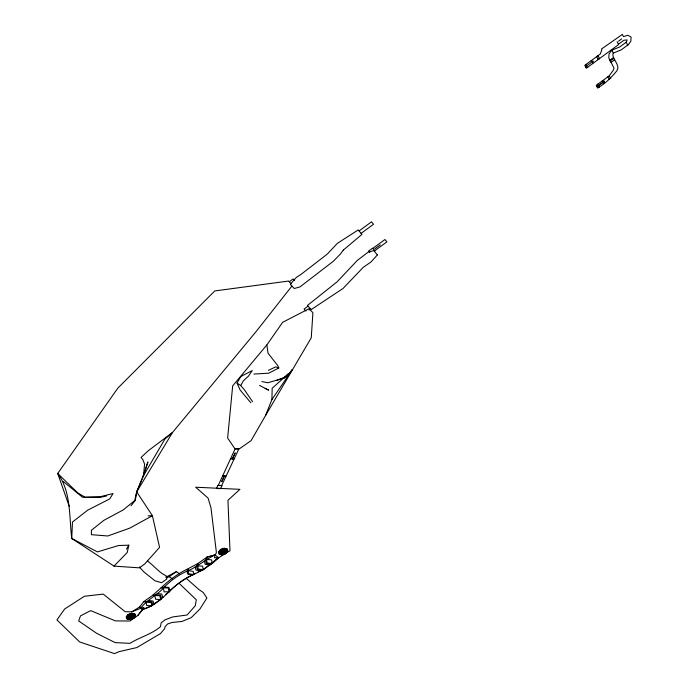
<?xml version="1.0" encoding="UTF-8"?>
<svg xmlns="http://www.w3.org/2000/svg" width="688" height="688" viewBox="0 0 688 688"><rect width="100%" height="100%" fill="white"/><g stroke="black" fill="none" stroke-linecap="round" stroke-linejoin="round"><path stroke-width="1.03" d="M265.473 415.655L311.268 337.765L312.911 312.765L309.075 308.688L282.656 322.319L266.849 344.937L232.673 385.882L227.633 438.032L234.935 448.757L239.063 449.04L251.129 440.587L265.473 415.655L271.915 399.565L272.173 388.247L288.556 373.567M143.56 475.649L147.911 461.949L142.966 476.535L136.697 491.877L152.409 515.699L129.92 528.066L107.792 535.978L91.444 534.688L91.358 530.293L103.836 520.36L123.247 509.911L134.745 500.529L136.697 491.877L143.56 475.649L144.566 464.082L142.812 459.515L141.074 457.46L148.238 450.769L172.542 432.442L256.082 331.607L291.867 286.113M186.491 578.556L198.901 589.539L203.244 592.463L206.907 598.001L199.993 608.94L191.195 617.669L181.933 621.453L172.052 622.485L167.64 623.964L165.06 626.716L164.673 628.669L160.407 633.631L136.826 647.563L119.015 651.674L114.552 653.6L79.653 641.964L56.923 619.914L64.672 608.992L84.435 596.255L103.226 594.105L125.182 611.718L131.872 611.795L140.653 608.33C146.922 599.532 157.363 595.352 164.303 587.105A65.291 47.326 -57.4 0 1 186.964 571.169C197.31 567.075 205.463 559.335 215.507 554.726L216.385 552.378L210.958 507.675L208.06 498.069L195.693 487.216L239.949 489.331L227.952 500.279L229.981 550.796C220.289 556.171 211.93 562.672 203.166 569.716L198.049 568.95L197.834 563.567L207.028 557.099L214.828 554.889L218.638 557.667L212.136 563.42L203.166 569.716L192.563 575.048A64.947 47.283 -57.5 0 0 169.996 590.897L165.834 594.432M206.624 559.456L207.028 557.099L215.043 555.053L214.475 557.873L218.414 557.512L212.136 563.42L207.131 563.025L206.624 559.456L211.646 559.86L212.136 563.42M586.159 64.354L586.21 66.237L585.531 66.736M592.678 63.588L592.635 61.696L593.254 61.069L586.494 66.022M618.417 44.273L623.939 40.222L627.103 39.956L626.226 42.209L619.75 46.947L611.813 50.19L609.009 54.017L608.82 57.964L614.049 68.181L613.197 70.357L609.25 75.818L597.571 84.332L597.614 86.163L596.943 86.654M597.812 84.16L597.889 85.957L603.6 81.795L602.258 80.917M603.729 83.721L603.66 81.924L597.958 86.086L599.3 86.955C606.309 82.646 611.933 76.893 616.861 70.795L617.927 68.078C617.919 62.943 612.896 59.314 612.793 54.206L613.412 53.354L611.813 50.19M603.969 83.549L603.935 81.717L604.546 81.098L603.875 81.597L602.49 80.745M131.872 611.795L139.698 606.954L143.723 601.63L152.779 595.258L161.112 587.776A94.127 68.834 -58.3 0 1 188.503 568.503L186.964 571.169L187.798 574.136L192.563 575.048L195.34 573.267L193.663 574.506L188.538 573.749L188.073 570.619L188.503 568.503L197.834 563.567L196.501 566.353L197.293 569.329L202.057 570.275L204.62 568.383M69.187 506.187L57.697 473.473L77.581 492.754L85.063 497.278L100.156 496.736L113.09 493.528L109.693 498.929L87.729 510.143L72.464 522.054L71.75 538.472L97.429 551.914L118.568 545.515L128.811 545.171L127.228 552.498L114.01 566.112L71.75 538.472C69.075 516.851 71.311 491.722 57.697 473.473L117.949 388.015L214.759 290.947L288.59 281.048L291.213 283.86M235.201 448.705L218.259 485.427M221.648 485.573L238.839 448.937L235.305 448.714M221.674 481.617L224.357 475.864M232.26 458.93L235.004 453.031M221.828 481.626L224.512 475.872M232.406 458.939L235.158 453.039M207.028 557.099L205.557 560.204L206.409 563.532L211.078 564.16L213.77 561.958M179.37 583.553L196.321 599.841L195.254 605.775L187.11 614.995L172.8 616.921L164.828 619.914L161.155 622.932L160.485 626.648C151.781 634.224 139.724 637.191 129.989 643.332L115.145 642.618L96.75 633.373L78.664 620.954L80.479 615.906L90.661 610.626L115.455 620.911L129.972 620.997L137.806 615.502L143.947 607.418L140.653 608.33L139.698 606.954M252.616 401.74L244.386 389.795L240.748 385.598L243.354 380.817L248.523 376.087L252.272 370.574L240.766 376.517L237.068 383.044L240.06 389.915L250.836 402.79M142.966 476.535L164.871 439.159L172.542 432.442L136.697 491.877L135.355 500.245L131.03 505.809M126.472 549.093L128.811 545.171M140.653 608.33L142.743 609.654L143.087 609.104C153.957 606.403 162.153 598.371 169.996 590.897L168.921 587.406L164.303 587.105L161.112 587.776L168.259 588.008L169.033 591.809L168.096 592.402A93.508 68.697 -58.5 0 1 195.349 573.336M271.915 399.565L292.219 369.826L287.24 376.121L284.153 378.013L267.838 382.769L261.896 381.582M292.219 369.826L287.24 376.121L276.542 380.55M137.806 615.502L143.087 609.104M284.153 378.013L287.816 374.298M289.252 281.762L293.114 278.932L294.421 280.334M359.084 230.953L371.511 221.837L373.489 224.288L361.088 233.378M626.226 42.209L627.8 45.408L630.853 41.263L631.077 37.049L627.877 35.286L623.474 36.619L622.382 34.4L601.493 49.02L601.871 49.76L600.271 53.999L596.677 56.64L598.19 59.546L599.523 58.575L598.01 55.659L584.791 65.36L586.331 68.241L618.581 44.6L617.11 41.65M585.6 66.865L586.279 66.358L587.698 67.235M627.671 45.141L621.212 49.871L613.283 53.096M613.533 57.5L609.929 60.14L610.23 60.974L611.073 62.376L614.676 59.744M610.23 60.974L613.825 58.342M372.707 248.463L384.953 239.519L386.871 241.892L374.642 250.81M597.571 84.332L596.229 85.321L597.717 88.107L599.3 86.955M374.616 249.039L380.24 244.928M597.003 86.774L597.683 86.284L599.059 87.127M308.035 306.177L304.087 309.05L305.997 311.071M308.998 310.021L310.572 308.878M166.548 577.782L169.239 576.69L176.412 571.633L179.628 573.844M159.814 599.833L160.657 599.549L159.865 595.774L152.779 595.258L160.528 595.163L161.637 598.646L150.81 606.154L152.865 605.019L151.867 601.845L143.723 601.63L151.154 602.353L151.816 605.758L142.743 609.654M165.817 577.232L176.412 571.633M198.118 571.805L202.762 569.354M266.849 344.937L268.053 353.228L277.961 365.861L278.821 367.96L268.81 373.171L253.881 374.066M268.432 370.316L275.725 366.867L278.821 367.96M106.399 496.057L99.992 497.355L82.508 497.243L63.193 481.437M148.118 515.828L152.409 515.699L159.573 547.364L144.678 564.04L139.311 567.841L114.01 566.112M169.033 591.809L164.122 591.835L163.331 588.025M222.731 475.786L226.137 475.941M230.618 458.844L234.04 459.016M157.139 593.761L161.757 594.019L162.867 597.511M151.816 605.758L146.716 605.466L146.037 602.052M160.657 599.549L155.574 599.248L154.92 595.808M197.611 565.794L202.65 566.172L203.166 569.716M148.264 600.486L153.046 601.028L154.035 604.202M209.883 564.994L205.222 564.366L204.362 561.047M188.073 570.619L193.225 571.384L193.663 574.506M223.677 549.669L225.44 550.013L225.862 551.286L224.744 552.731L222.688 553.513L220.951 553.161L220.521 551.888M200.655 570.98L195.891 570.034L195.091 567.067M591.155 60.69L592.566 61.576M265.129 388.376L268.69 390.156L259.548 385.426M147.636 561.133C154.017 565.699 158.773 572.364 166.1 575.796L166.874 578.995L161.594 582.719L154.946 580.81L143.99 571.995L139.337 567.015M169.239 576.69L172.473 578.875M237.068 383.044L240.748 385.598M369.8 252.462L368.613 251.025L372.492 248.196L374.857 251.068M609.25 75.818L610.712 78.63M607.934 76.772L609.396 79.584M618.538 41.185L621.625 38.915M217.881 485.418L216.445 488.506L220.581 488.669L222.026 485.582L217.881 485.418M343.269 250.14L340.44 253.984L333.388 261.225L299.985 286.896L294.24 288.504L290.293 284.29L296.502 277.238L300.561 274.744L327.213 254.156L337.421 243.303L358.242 229.93L361.931 234.402L343.269 250.14M127.977 614.599L126.145 617.033L127.082 619.105L130.256 619.604L133.842 618.22L135.674 615.794L134.753 613.722L131.554 613.232L127.977 614.599M128.123 614.685L126.386 617.007L127.28 618.976L130.281 619.441L133.696 618.134L135.433 615.829L134.564 613.851L131.52 613.395L128.123 614.685M128.682 615.029L127.289 616.887L128.002 618.46L130.41 618.839L133.137 617.79L134.53 615.941L133.833 614.367L131.399 613.997L128.682 615.029M129.241 615.382L128.2 616.766L128.733 617.953L130.539 618.237L132.586 617.446L133.627 616.061L133.102 614.874L131.279 614.599L129.241 615.382M129.8 615.726L129.103 616.646L129.456 617.437L130.66 617.626L132.724 616.181L132.371 615.39L129.8 615.726M130.359 616.07L130.187 616.93L130.789 617.024L131.821 616.293L130.359 616.07M220.461 549.574L218.5 552.12L219.257 554.347L222.31 554.967L225.913 553.591L227.874 551.054L227.135 548.818L224.047 548.216L220.461 549.574M220.599 549.669L218.732 552.094L219.455 554.21L222.353 554.795L225.776 553.487L227.642 551.079L226.937 548.955L224.004 548.388L220.599 549.669M221.123 550.056L219.627 551.991L220.203 553.685L222.525 554.158L225.26 553.109L226.756 551.183L226.189 549.48L223.841 549.024L221.123 550.056M222.155 550.821L221.416 551.785L221.699 552.636L222.86 552.868L224.976 551.38L224.692 550.538L222.155 550.821M222.68 551.208L222.448 552.111L223.024 552.232L224.082 551.484L222.68 551.208M377.385 254.921L371.056 261.939L363.23 267.348L343.028 288.478L311.217 309.566L307.39 305.481L337.111 281.822L357.321 260.399L368.14 252.169L373.799 250.604L377.385 254.921"/></g></svg>
